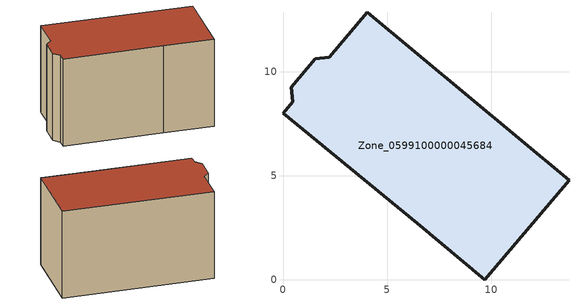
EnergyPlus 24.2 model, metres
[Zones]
Zone_0599100000045684
 floor ground (C_G): 0,8.01 0.46,8.57 0.39,9.27 1.54,10.63 2.23,10.7 4.04,12.87 13.74,4.79 9.7,0 6.46,2.72 z0
 wall outside (C_F): 9.7,0 13.74,4.79 4.04,12.87 2.23,10.7 1.54,10.63 0.39,9.27 0.46,8.57 0,8.01 6.46,2.72 9.7,0 z0:7.73
 roof outside (C_R): 0.46,8.57 0,8.01 6.46,2.72 9.7,0 13.74,4.79 4.04,12.87 2.23,10.7 1.54,10.63 0.39,9.27 z7.73
[BUILDING]
Pand.0599100000045684: North Axis=0; Terrain=City; Loads Convergence Tolerance Value=0.04; Temperature Convergence Tolerance Value=0.4; Solar Distribution=FullExterior; Maximum Number of Warmup Days=25; Minimum Number of Warmup Days=1
[Site:Location]
Rotterdam.The.Hague.AP_ZH_NLD Design_Conditions: Latitude=51.96; Longitude=4.45; Time Zone=1; Elevation=-4.5
[SITE:GROUNDTEMPERATURE:BUILDINGSURFACE]
18, 18, 18, 18, 18, 18, 18, 18, 18, 18, 18, 18
[MATERIAL] Thermal Absorptance=0.9; Solar Absorptance=0.7; Visible Absorptance=0.7
Name | Roughness | Thickness | Conductivity | Density | Specific Heat
G.TI.1946 | MediumSmooth | 0.15 | 1 | 540 | 1210
F.TI.1946 | Rough | 0.3 | 0.857143 | 1920 | 840
R.TI.1946 | MediumRough | 0.2 | 0.1 | 1500 | 1000
[CONSTRUCTION]
C_G: G.TI.1946
C_F: F.TI.1946
C_R: R.TI.1946
[ZONE]
Zone_0599100000045684: Type=1; Multiplier=1; Ceiling Height=Autocalculate; Volume=Autocalculate; Floor Area=autocalculate; Part of Total Floor Area=Yes
[ZONEINFILTRATION:DESIGNFLOWRATE]
Infil_Zone_0599100000045684: Zone or ZoneList or Space or SpaceList=Zone_0599100000045684; Schedule=AlwaysOn; Design Flow Rate Calculation Method=Flow/Area; Flow Rate per Floor Area=0.003; Constant Term Coefficient=1; Temperature Term Coefficient=0; Velocity Term Coefficient=0; Velocity Squared Term Coefficient=0
[HVACTEMPLATE:ZONE:IDEALLOADSAIRSYSTEM]
Zone_0599100000045684: Maximum Heating Supply Air Temperature=50; Minimum Cooling Supply Air Temperature=13; Maximum Heating Supply Air Humidity Ratio=0.0156; Minimum Cooling Supply Air Humidity Ratio=0.0077; Heating Limit=NoLimit; Cooling Limit=NoLimit; Dehumidification Control Type=ConstantSensibleHeatRatio; Cooling Sensible Heat Ratio=0.7; Dehumidification Setpoint=60; Humidification Control Type=None; Humidification Setpoint=30; Outdoor Air Method=None; Outdoor Air Flow Rate per Person=0.00944; Outdoor Air Flow Rate per Zone Floor Area=0; Outdoor Air Flow Rate per Zone=0; Demand Controlled Ventilation Type=None; Outdoor Air Economizer Type=NoEconomizer; Heat Recovery Type=None; Sensible Heat Recovery Effectiveness=0.7; Latent Heat Recovery Effectiveness=0.65
[ZONECONTROL:THERMOSTAT]
ThermostatControl_Zone_0599100000045684: Zone or ZoneList=Zone_0599100000045684; Control Type Schedule=DualSetpointControlType; Control 1=Thermostat_Zone_0599100000045684; Temperature Difference Between Cutout And Setpoint=0
[THERMOSTATSETPOINT:DUALSETPOINT]
Thermostat_Zone_0599100000045684: Heating Setpoint Temperature Schedule=HeatingSetpoint_Zone_0599100000045684; Cooling Setpoint Temperature Schedule=CoolingSetpoint_Zone_0599100000045684
[SCHEDULE:COMPACT]
HeatingSetpoint_Zone_0599100000045684: Through: 12/31, For: AllDays, Until: 24:00, 21
CoolingSetpoint_Zone_0599100000045684: Through: 12/31, For: AllDays, Until: 24:00, 24
DualSetpointControlType: Through: 12/31, For: AllDays, Until: 24:00, 4
AlwaysOn: Through: 12/31, For: AllDays, Until: 24:00, 1
